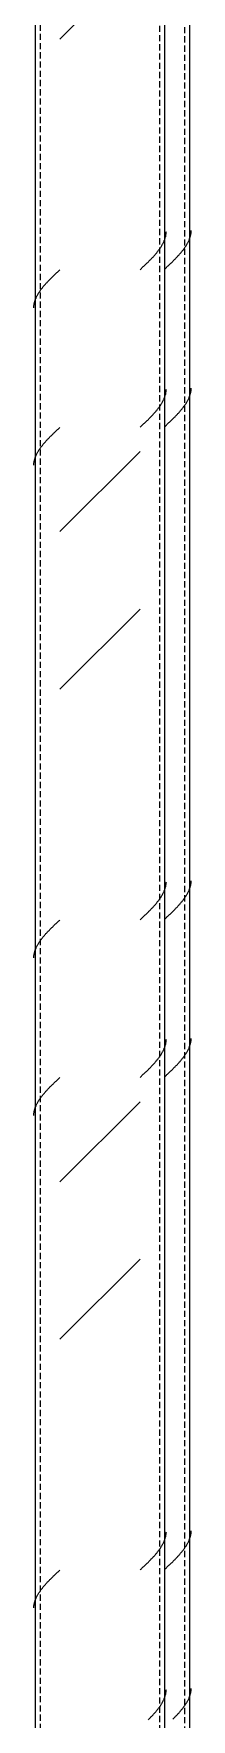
# Model space of a CAD drawing. Header units: centimetres. Extents: x -13467 to 3766, y -437 to 1921.
# Drawn here: x -13122.2 to -13110, y 94 to 224.4 of the extents above; entities that cross this region are included whole.
import ezdxf

# ---------------------------------------------------------------- set-up
doc = ezdxf.new("R2010")
doc.units = ezdxf.units.CM
doc.linetypes.add('Hidden', pattern=[0.714375, 0.47625, -0.238125])
doc.layers.add('S-COLS', color=7, linetype='Continuous', lineweight=9)

# ---------------------------------------------------------------- blocks, each defined once
blk = doc.blocks.new('FP_1-Sección 1-1')
at = {"layer": 'S-COLS'}
blk.add_line((-13112.09, 46.02), (-13112.09, 442.44), dxfattribs=at)
at = {"layer": 'S-COLS', "color": 9, "true_color": 0xc0c0c0}
for p, q in [((-13112.05, 208.61), (-13112.03, 208.66)), ((-13112.03, 208.66), (-13112.02, 208.7)), ((-13112.02, 208.7), (-13112.01, 208.75)), ((-13112.01, 208.75), (-13112, 208.8)), ((-13112, 208.84), (-13111.99, 208.89)), ((-13112, 208.8), (-13112, 208.84)), ((-13111.99, 208.89), (-13111.98, 208.94)), ((-13111.98, 209.03), (-13111.97, 209.08)), ((-13111.98, 208.98), (-13111.98, 209.03)), ((-13111.98, 208.94), (-13111.98, 208.98)), ((-13112.83, 207.3), (-13112.79, 207.35)), ((-13112.79, 207.35), (-13112.75, 207.39)), ((-13112.75, 207.39), (-13112.71, 207.44)), ((-13112.71, 207.44), (-13112.67, 207.49)), ((-13112.67, 207.49), (-13112.64, 207.54)), ((-13112.64, 207.54), (-13112.6, 207.58)), ((-13112.6, 207.58), (-13112.57, 207.63)), ((-13112.57, 207.63), (-13112.53, 207.68)), ((-13112.53, 207.68), (-13112.5, 207.72)), ((-13112.5, 207.72), (-13112.46, 207.77)), ((-13112.46, 207.77), (-13112.43, 207.82)), ((-13112.43, 207.82), (-13112.4, 207.86)), ((-13112.4, 207.86), (-13112.37, 207.91)), ((-13112.37, 207.91), (-13112.34, 207.96)), ((-13112.34, 207.96), (-13112.31, 208)), ((-13112.31, 208), (-13112.29, 208.05)), ((-13112.29, 208.05), (-13112.26, 208.1)), ((-13112.26, 208.1), (-13112.24, 208.14)), ((-13112.24, 208.14), (-13112.21, 208.19)), ((-13112.21, 208.19), (-13112.19, 208.24)), ((-13112.19, 208.24), (-13112.17, 208.28)), ((-13112.17, 208.28), (-13112.15, 208.33)), ((-13112.15, 208.33), (-13112.13, 208.38)), ((-13112.13, 208.38), (-13112.11, 208.42)), ((-13112.11, 208.42), (-13112.09, 208.47)), ((-13112.09, 208.47), (-13112.08, 208.52)), ((-13112.08, 208.52), (-13112.06, 208.56)), ((-13112.06, 208.56), (-13112.05, 208.61)), ((-13114, 206.13), (-13113.95, 206.18)), ((-13113.95, 206.18), (-13113.9, 206.23)), ((-13113.9, 206.23), (-13113.85, 206.27)), ((-13113.85, 206.27), (-13113.8, 206.32)), ((-13113.8, 206.32), (-13113.75, 206.37)), ((-13113.75, 206.37), (-13113.7, 206.41)), ((-13113.7, 206.41), (-13113.65, 206.46)), ((-13113.65, 206.46), (-13113.6, 206.51)), ((-13113.6, 206.51), (-13113.55, 206.55)), ((-13113.55, 206.55), (-13113.5, 206.6)), ((-13113.5, 206.6), (-13113.46, 206.65)), ((-13113.46, 206.65), (-13113.41, 206.69)), ((-13113.41, 206.69), (-13113.36, 206.74)), ((-13113.36, 206.74), (-13113.31, 206.79)), ((-13113.31, 206.79), (-13113.27, 206.83)), ((-13113.27, 206.83), (-13113.22, 206.88)), ((-13113.22, 206.88), (-13113.18, 206.93)), ((-13113.18, 206.93), (-13113.13, 206.97)), ((-13113.13, 206.97), (-13113.09, 207.02)), ((-13113.09, 207.02), (-13113.04, 207.07)), ((-13113.04, 207.07), (-13113, 207.11)), ((-13113, 207.11), (-13112.96, 207.16)), ((-13112.96, 207.16), (-13112.91, 207.21)), ((-13112.91, 207.21), (-13112.87, 207.25)), ((-13112.87, 207.25), (-13112.83, 207.3)), ((-13111.98, 196.84), (-13111.97, 196.89)), ((-13112.5, 195.53), (-13112.46, 195.58)), ((-13112.46, 195.58), (-13112.43, 195.63)), ((-13112.43, 195.63), (-13112.4, 195.67)), ((-13112.4, 195.67), (-13112.37, 195.72)), ((-13112.37, 195.72), (-13112.34, 195.77)), ((-13112.34, 195.77), (-13112.31, 195.81)), ((-13112.31, 195.81), (-13112.29, 195.86)), ((-13112.29, 195.86), (-13112.26, 195.91)), ((-13112.26, 195.91), (-13112.24, 195.95)), ((-13112.24, 195.95), (-13112.21, 196)), ((-13112.21, 196), (-13112.19, 196.05)), ((-13112.19, 196.05), (-13112.17, 196.09)), ((-13112.17, 196.09), (-13112.15, 196.14)), ((-13112.15, 196.14), (-13112.13, 196.19)), ((-13112.13, 196.19), (-13112.11, 196.23)), ((-13112.11, 196.23), (-13112.09, 196.28)), ((-13112.09, 196.28), (-13112.08, 196.33)), ((-13112.08, 196.33), (-13112.06, 196.37)), ((-13112.06, 196.37), (-13112.05, 196.42)), ((-13112.05, 196.42), (-13112.03, 196.47)), ((-13112.03, 196.47), (-13112.02, 196.51)), ((-13112.02, 196.51), (-13112.01, 196.56)), ((-13112.01, 196.56), (-13112, 196.61)), ((-13112, 196.65), (-13111.99, 196.7)), ((-13112, 196.61), (-13112, 196.65)), ((-13111.99, 196.7), (-13111.98, 196.75)), ((-13111.98, 196.8), (-13111.98, 196.84)), ((-13111.98, 196.75), (-13111.98, 196.8)), ((-13113.7, 194.22), (-13113.65, 194.27)), ((-13113.65, 194.27), (-13113.6, 194.32)), ((-13113.6, 194.32), (-13113.55, 194.36)), ((-13113.55, 194.36), (-13113.5, 194.41)), ((-13113.5, 194.41), (-13113.46, 194.46)), ((-13113.46, 194.46), (-13113.41, 194.5)), ((-13113.41, 194.5), (-13113.36, 194.55)), ((-13113.36, 194.55), (-13113.31, 194.6)), ((-13113.31, 194.6), (-13113.27, 194.64)), ((-13113.27, 194.64), (-13113.22, 194.69)), ((-13113.22, 194.69), (-13113.18, 194.74)), ((-13113.18, 194.74), (-13113.13, 194.78)), ((-13113.13, 194.78), (-13113.09, 194.83)), ((-13113.09, 194.83), (-13113.04, 194.88)), ((-13113.04, 194.88), (-13113, 194.92)), ((-13113, 194.92), (-13112.96, 194.97)), ((-13112.96, 194.97), (-13112.91, 195.02)), ((-13112.91, 195.02), (-13112.87, 195.07)), ((-13112.87, 195.07), (-13112.83, 195.11)), ((-13112.83, 195.11), (-13112.79, 195.16)), ((-13112.79, 195.16), (-13112.75, 195.21)), ((-13112.75, 195.21), (-13112.71, 195.25)), ((-13112.71, 195.25), (-13112.67, 195.3)), ((-13112.67, 195.3), (-13112.64, 195.35)), ((-13112.64, 195.35), (-13112.6, 195.39)), ((-13112.6, 195.39), (-13112.57, 195.44)), ((-13112.57, 195.44), (-13112.53, 195.49)), ((-13112.53, 195.49), (-13112.5, 195.53)), ((-13114, 193.94), (-13113.95, 193.99)), ((-13113.95, 193.99), (-13113.9, 194.04)), ((-13113.9, 194.04), (-13113.85, 194.08)), ((-13113.85, 194.08), (-13113.8, 194.13)), ((-13113.8, 194.13), (-13113.75, 194.18)), ((-13113.75, 194.18), (-13113.7, 194.22)), ((-13112.29, 157.76), (-13112.26, 157.81)), ((-13112.26, 157.81), (-13112.24, 157.85)), ((-13112.24, 157.85), (-13112.21, 157.9)), ((-13112.21, 157.9), (-13112.19, 157.95)), ((-13112.19, 157.95), (-13112.17, 157.99)), ((-13112.17, 157.99), (-13112.15, 158.04)), ((-13112.15, 158.04), (-13112.13, 158.09)), ((-13112.13, 158.09), (-13112.11, 158.13)), ((-13112.11, 158.13), (-13112.09, 158.18)), ((-13112.09, 158.18), (-13112.08, 158.23)), ((-13112.08, 158.23), (-13112.06, 158.27)), ((-13112.06, 158.27), (-13112.05, 158.32)), ((-13112.05, 158.32), (-13112.03, 158.37)), ((-13112.03, 158.37), (-13112.02, 158.41)), ((-13112.02, 158.41), (-13112.01, 158.46)), ((-13112.01, 158.46), (-13112, 158.51)), ((-13112, 158.55), (-13111.99, 158.6)), ((-13112, 158.51), (-13112, 158.55)), ((-13111.99, 158.6), (-13111.98, 158.65)), ((-13111.98, 158.74), (-13111.97, 158.79)), ((-13111.98, 158.7), (-13111.98, 158.74)), ((-13111.98, 158.65), (-13111.98, 158.7)), ((-13113.36, 156.45), (-13113.31, 156.5)), ((-13113.31, 156.5), (-13113.27, 156.54)), ((-13113.27, 156.54), (-13113.22, 156.59)), ((-13113.22, 156.59), (-13113.18, 156.64)), ((-13113.18, 156.64), (-13113.13, 156.68)), ((-13113.13, 156.68), (-13113.09, 156.73)), ((-13113.09, 156.73), (-13113.04, 156.78)), ((-13113.04, 156.78), (-13113, 156.82)), ((-13113, 156.82), (-13112.96, 156.87)), ((-13112.96, 156.87), (-13112.91, 156.92)), ((-13112.91, 156.92), (-13112.87, 156.97)), ((-13112.87, 156.97), (-13112.83, 157.01)), ((-13112.83, 157.01), (-13112.79, 157.06)), ((-13112.79, 157.06), (-13112.75, 157.11)), ((-13112.75, 157.11), (-13112.71, 157.15)), ((-13112.71, 157.15), (-13112.67, 157.2)), ((-13112.67, 157.2), (-13112.64, 157.25)), ((-13112.64, 157.25), (-13112.6, 157.29)), ((-13112.6, 157.29), (-13112.57, 157.34)), ((-13112.57, 157.34), (-13112.53, 157.39)), ((-13112.53, 157.39), (-13112.5, 157.43)), ((-13112.5, 157.43), (-13112.46, 157.48)), ((-13112.46, 157.48), (-13112.43, 157.53)), ((-13112.43, 157.53), (-13112.4, 157.57)), ((-13112.4, 157.57), (-13112.37, 157.62)), ((-13112.37, 157.62), (-13112.34, 157.67)), ((-13112.34, 157.67), (-13112.31, 157.71)), ((-13112.31, 157.71), (-13112.29, 157.76)), ((-13114, 155.84), (-13113.95, 155.89)), ((-13113.95, 155.89), (-13113.9, 155.94)), ((-13113.9, 155.94), (-13113.85, 155.98)), ((-13113.85, 155.98), (-13113.8, 156.03)), ((-13113.8, 156.03), (-13113.75, 156.08)), ((-13113.75, 156.08), (-13113.7, 156.12)), ((-13113.7, 156.12), (-13113.65, 156.17)), ((-13113.65, 156.17), (-13113.6, 156.22)), ((-13113.6, 156.22), (-13113.55, 156.26)), ((-13113.55, 156.26), (-13113.5, 156.31)), ((-13113.5, 156.31), (-13113.46, 156.36)), ((-13113.46, 156.36), (-13113.41, 156.4)), ((-13113.41, 156.4), (-13113.36, 156.45)), ((-13112.09, 145.99), (-13112.08, 146.04)), ((-13112.08, 146.04), (-13112.06, 146.08)), ((-13112.06, 146.08), (-13112.05, 146.13)), ((-13112.05, 146.13), (-13112.03, 146.18)), ((-13112.03, 146.18), (-13112.02, 146.23)), ((-13112.02, 146.23), (-13112.01, 146.27)), ((-13112.01, 146.27), (-13112, 146.32)), ((-13112, 146.37), (-13111.99, 146.41)), ((-13112, 146.32), (-13112, 146.37)), ((-13111.99, 146.41), (-13111.98, 146.46)), ((-13111.98, 146.55), (-13111.97, 146.6)), ((-13111.98, 146.51), (-13111.98, 146.55)), ((-13111.98, 146.46), (-13111.98, 146.51)), ((-13112.96, 144.68), (-13112.91, 144.73)), ((-13112.91, 144.73), (-13112.87, 144.78)), ((-13112.87, 144.78), (-13112.83, 144.82)), ((-13112.83, 144.82), (-13112.79, 144.87)), ((-13112.79, 144.87), (-13112.75, 144.92)), ((-13112.75, 144.92), (-13112.71, 144.96)), ((-13112.71, 144.96), (-13112.67, 145.01)), ((-13112.67, 145.01), (-13112.64, 145.06)), ((-13112.64, 145.06), (-13112.6, 145.1)), ((-13112.6, 145.1), (-13112.57, 145.15)), ((-13112.57, 145.15), (-13112.53, 145.2)), ((-13112.53, 145.2), (-13112.5, 145.24)), ((-13112.5, 145.24), (-13112.46, 145.29)), ((-13112.46, 145.29), (-13112.43, 145.34)), ((-13112.43, 145.34), (-13112.4, 145.38)), ((-13112.4, 145.38), (-13112.37, 145.43)), ((-13112.37, 145.43), (-13112.34, 145.48)), ((-13112.34, 145.48), (-13112.31, 145.52)), ((-13112.31, 145.52), (-13112.29, 145.57)), ((-13112.29, 145.57), (-13112.26, 145.62)), ((-13112.26, 145.62), (-13112.24, 145.66)), ((-13112.24, 145.66), (-13112.21, 145.71)), ((-13112.21, 145.71), (-13112.19, 145.76)), ((-13112.19, 145.76), (-13112.17, 145.8)), ((-13112.17, 145.8), (-13112.15, 145.85)), ((-13112.15, 145.85), (-13112.13, 145.9)), ((-13112.13, 145.9), (-13112.11, 145.94)), ((-13112.11, 145.94), (-13112.09, 145.99)), ((-13114, 143.65), (-13113.95, 143.7)), ((-13113.95, 143.7), (-13113.9, 143.75)), ((-13113.9, 143.75), (-13113.85, 143.79)), ((-13113.85, 143.79), (-13113.8, 143.84)), ((-13113.8, 143.84), (-13113.75, 143.89)), ((-13113.75, 143.89), (-13113.7, 143.93)), ((-13113.7, 143.93), (-13113.65, 143.98)), ((-13113.65, 143.98), (-13113.6, 144.03)), ((-13113.6, 144.03), (-13113.55, 144.07)), ((-13113.55, 144.07), (-13113.5, 144.12)), ((-13113.5, 144.12), (-13113.46, 144.17)), ((-13113.46, 144.17), (-13113.41, 144.21)), ((-13113.41, 144.21), (-13113.36, 144.26)), ((-13113.36, 144.26), (-13113.31, 144.31)), ((-13113.31, 144.31), (-13113.27, 144.35)), ((-13113.27, 144.35), (-13113.22, 144.4)), ((-13113.22, 144.4), (-13113.18, 144.45)), ((-13113.18, 144.45), (-13113.13, 144.5)), ((-13113.13, 144.5), (-13113.09, 144.54)), ((-13113.09, 144.54), (-13113.04, 144.59)), ((-13113.04, 144.59), (-13113, 144.64)), ((-13113, 144.64), (-13112.96, 144.68)), ((-13112.01, 108.17), (-13112, 108.22)), ((-13112, 108.27), (-13111.99, 108.31)), ((-13112, 108.22), (-13112, 108.27)), ((-13111.99, 108.31), (-13111.98, 108.36)), ((-13111.98, 108.45), (-13111.97, 108.5)), ((-13111.98, 108.41), (-13111.98, 108.45)), ((-13111.98, 108.36), (-13111.98, 108.41)), ((-13112.67, 106.91), (-13112.64, 106.96)), ((-13112.64, 106.96), (-13112.6, 107)), ((-13112.6, 107), (-13112.57, 107.05)), ((-13112.57, 107.05), (-13112.53, 107.1)), ((-13112.53, 107.1), (-13112.5, 107.14)), ((-13112.5, 107.14), (-13112.46, 107.19)), ((-13112.46, 107.19), (-13112.43, 107.24)), ((-13112.43, 107.24), (-13112.4, 107.28)), ((-13112.4, 107.28), (-13112.37, 107.33)), ((-13112.37, 107.33), (-13112.34, 107.38)), ((-13112.34, 107.38), (-13112.31, 107.42)), ((-13112.31, 107.42), (-13112.29, 107.47)), ((-13112.29, 107.47), (-13112.26, 107.52)), ((-13112.26, 107.52), (-13112.24, 107.56)), ((-13112.24, 107.56), (-13112.21, 107.61)), ((-13112.21, 107.61), (-13112.19, 107.66)), ((-13112.19, 107.66), (-13112.17, 107.7)), ((-13112.17, 107.7), (-13112.15, 107.75)), ((-13112.15, 107.75), (-13112.13, 107.8)), ((-13112.13, 107.8), (-13112.11, 107.84)), ((-13112.11, 107.84), (-13112.09, 107.89)), ((-13112.09, 107.89), (-13112.08, 107.94)), ((-13112.08, 107.94), (-13112.06, 107.98)), ((-13112.06, 107.98), (-13112.05, 108.03)), ((-13112.05, 108.03), (-13112.03, 108.08)), ((-13112.03, 108.08), (-13112.02, 108.13)), ((-13112.02, 108.13), (-13112.01, 108.17)), ((-13113.95, 105.6), (-13113.9, 105.65)), ((-13113.9, 105.65), (-13113.85, 105.69)), ((-13113.85, 105.69), (-13113.8, 105.74)), ((-13113.8, 105.74), (-13113.75, 105.79)), ((-13113.75, 105.79), (-13113.7, 105.83)), ((-13113.7, 105.83), (-13113.65, 105.88)), ((-13113.65, 105.88), (-13113.6, 105.93)), ((-13113.6, 105.93), (-13113.55, 105.97)), ((-13113.55, 105.97), (-13113.5, 106.02)), ((-13113.5, 106.02), (-13113.46, 106.07)), ((-13113.46, 106.07), (-13113.41, 106.11)), ((-13113.41, 106.11), (-13113.36, 106.16)), ((-13113.36, 106.16), (-13113.31, 106.21)), ((-13113.31, 106.21), (-13113.27, 106.25)), ((-13113.27, 106.25), (-13113.22, 106.3)), ((-13113.22, 106.3), (-13113.18, 106.35)), ((-13113.18, 106.35), (-13113.13, 106.4)), ((-13113.13, 106.4), (-13113.09, 106.44)), ((-13113.09, 106.44), (-13113.04, 106.49)), ((-13113.04, 106.49), (-13113, 106.54)), ((-13113, 106.54), (-13112.96, 106.58)), ((-13112.96, 106.58), (-13112.91, 106.63)), ((-13112.91, 106.63), (-13112.87, 106.68)), ((-13112.87, 106.68), (-13112.83, 106.72)), ((-13112.83, 106.72), (-13112.79, 106.77)), ((-13112.79, 106.77), (-13112.75, 106.82)), ((-13112.75, 106.82), (-13112.71, 106.86)), ((-13112.71, 106.86), (-13112.67, 106.91)), ((-13114, 105.55), (-13113.95, 105.6)), ((-13112.37, 95.14), (-13112.34, 95.19)), ((-13112.34, 95.19), (-13112.31, 95.23)), ((-13112.31, 95.23), (-13112.29, 95.28)), ((-13112.29, 95.28), (-13112.26, 95.33)), ((-13112.26, 95.33), (-13112.24, 95.37)), ((-13112.24, 95.37), (-13112.21, 95.42)), ((-13112.21, 95.42), (-13112.19, 95.47)), ((-13112.19, 95.47), (-13112.17, 95.51)), ((-13112.17, 95.51), (-13112.15, 95.56)), ((-13112.15, 95.56), (-13112.13, 95.61)), ((-13112.13, 95.61), (-13112.11, 95.66)), ((-13112.11, 95.66), (-13112.09, 95.7)), ((-13112.09, 95.7), (-13112.08, 95.75)), ((-13112.08, 95.75), (-13112.06, 95.8)), ((-13112.06, 95.8), (-13112.05, 95.84)), ((-13112.05, 95.84), (-13112.03, 95.89)), ((-13112.03, 95.89), (-13112.02, 95.94)), ((-13112.02, 95.94), (-13112.01, 95.98)), ((-13112.01, 95.98), (-13112, 96.03)), ((-13112, 96.08), (-13111.99, 96.12)), ((-13112, 96.03), (-13112, 96.08)), ((-13111.99, 96.12), (-13111.98, 96.17)), ((-13111.98, 96.26), (-13111.97, 96.31)), ((-13111.98, 96.22), (-13111.98, 96.26)), ((-13111.98, 96.17), (-13111.98, 96.22)), ((-13113.36, 93.97), (-13113.31, 94.02)), ((-13113.31, 94.02), (-13113.27, 94.07)), ((-13113.27, 94.07), (-13113.22, 94.11)), ((-13113.22, 94.11), (-13113.18, 94.16)), ((-13113.18, 94.16), (-13113.13, 94.21)), ((-13113.13, 94.21), (-13113.09, 94.25)), ((-13113.09, 94.25), (-13113.04, 94.3)), ((-13113.04, 94.3), (-13113, 94.35)), ((-13113, 94.35), (-13112.96, 94.39)), ((-13112.96, 94.39), (-13112.91, 94.44)), ((-13112.91, 94.44), (-13112.87, 94.49)), ((-13112.87, 94.49), (-13112.83, 94.53)), ((-13112.83, 94.53), (-13112.79, 94.58)), ((-13112.79, 94.58), (-13112.75, 94.63)), ((-13112.75, 94.63), (-13112.71, 94.67)), ((-13112.71, 94.67), (-13112.67, 94.72)), ((-13112.67, 94.72), (-13112.64, 94.77)), ((-13112.64, 94.77), (-13112.6, 94.81)), ((-13112.6, 94.81), (-13112.57, 94.86)), ((-13112.57, 94.86), (-13112.53, 94.91)), ((-13112.53, 94.91), (-13112.5, 94.95)), ((-13112.5, 94.95), (-13112.46, 95)), ((-13112.46, 95), (-13112.43, 95.05)), ((-13112.43, 95.05), (-13112.4, 95.09)), ((-13112.4, 95.09), (-13112.37, 95.14))]:
    blk.add_line(p, q, dxfattribs=at)
blk = doc.blocks.new('FP_2-Sección 1-1')
at = {"layer": 'S-COLS'}
blk.add_line((-13122.09, 442.44), (-13122.09, 46.02), dxfattribs=at)
at = {"layer": 'S-COLS', "color": 9, "true_color": 0xc0c0c0}
for p, q in [((-13120.33, 205.99), (-13120.28, 206.04)), ((-13120.28, 206.04), (-13120.23, 206.09)), ((-13120.23, 206.09), (-13120.19, 206.13)), ((-13121.58, 204.68), (-13121.54, 204.73)), ((-13121.54, 204.73), (-13121.51, 204.78)), ((-13121.51, 204.78), (-13121.47, 204.82)), ((-13121.47, 204.82), (-13121.43, 204.87)), ((-13121.43, 204.87), (-13121.39, 204.92)), ((-13121.39, 204.92), (-13121.35, 204.96)), ((-13121.35, 204.96), (-13121.31, 205.01)), ((-13121.31, 205.01), (-13121.27, 205.06)), ((-13121.27, 205.06), (-13121.22, 205.1)), ((-13121.22, 205.1), (-13121.18, 205.15)), ((-13121.18, 205.15), (-13121.14, 205.2)), ((-13121.14, 205.2), (-13121.09, 205.24)), ((-13121.09, 205.24), (-13121.05, 205.29)), ((-13121.05, 205.29), (-13121, 205.34)), ((-13121, 205.34), (-13120.96, 205.38)), ((-13120.96, 205.38), (-13120.91, 205.43)), ((-13120.91, 205.43), (-13120.87, 205.48)), ((-13120.87, 205.48), (-13120.82, 205.52)), ((-13120.82, 205.52), (-13120.77, 205.57)), ((-13120.77, 205.57), (-13120.72, 205.62)), ((-13120.72, 205.62), (-13120.68, 205.66)), ((-13120.68, 205.66), (-13120.63, 205.71)), ((-13120.63, 205.71), (-13120.58, 205.76)), ((-13120.58, 205.76), (-13120.53, 205.81)), ((-13120.53, 205.81), (-13120.48, 205.85)), ((-13120.48, 205.85), (-13120.43, 205.9)), ((-13120.43, 205.9), (-13120.38, 205.95)), ((-13120.38, 205.95), (-13120.33, 205.99)), ((-13122.19, 203.37), (-13122.18, 203.42)), ((-13122.18, 203.47), (-13122.17, 203.51)), ((-13122.18, 203.42), (-13122.18, 203.47)), ((-13122.17, 203.51), (-13122.16, 203.56)), ((-13122.16, 203.56), (-13122.15, 203.61)), ((-13122.15, 203.61), (-13122.13, 203.65)), ((-13122.13, 203.65), (-13122.12, 203.7)), ((-13122.12, 203.7), (-13122.1, 203.75)), ((-13122.1, 203.75), (-13122.09, 203.79)), ((-13122.09, 203.79), (-13122.07, 203.84)), ((-13122.07, 203.84), (-13122.05, 203.89)), ((-13122.05, 203.89), (-13122.03, 203.93)), ((-13122.03, 203.93), (-13122.01, 203.98)), ((-13122.01, 203.98), (-13121.99, 204.03)), ((-13121.99, 204.03), (-13121.97, 204.08)), ((-13121.97, 204.08), (-13121.94, 204.12)), ((-13121.94, 204.12), (-13121.92, 204.17)), ((-13121.92, 204.17), (-13121.89, 204.22)), ((-13121.89, 204.22), (-13121.87, 204.26)), ((-13121.87, 204.26), (-13121.84, 204.31)), ((-13121.84, 204.31), (-13121.81, 204.36)), ((-13121.81, 204.36), (-13121.78, 204.4)), ((-13121.78, 204.4), (-13121.75, 204.45)), ((-13121.75, 204.45), (-13121.72, 204.5)), ((-13121.72, 204.5), (-13121.68, 204.54)), ((-13121.68, 204.54), (-13121.65, 204.59)), ((-13121.65, 204.59), (-13121.61, 204.64)), ((-13121.61, 204.64), (-13121.58, 204.68)), ((-13122.21, 203.19), (-13122.2, 203.23)), ((-13122.2, 203.33), (-13122.19, 203.37)), ((-13122.2, 203.28), (-13122.2, 203.33)), ((-13122.2, 203.23), (-13122.2, 203.28)), ((-13121.18, 192.96), (-13121.14, 193.01)), ((-13121.14, 193.01), (-13121.09, 193.05)), ((-13121.09, 193.05), (-13121.05, 193.1)), ((-13121.05, 193.1), (-13121, 193.15)), ((-13121, 193.15), (-13120.96, 193.19)), ((-13120.96, 193.19), (-13120.91, 193.24)), ((-13120.91, 193.24), (-13120.87, 193.29)), ((-13120.87, 193.29), (-13120.82, 193.34)), ((-13120.82, 193.34), (-13120.77, 193.38)), ((-13120.77, 193.38), (-13120.72, 193.43)), ((-13120.72, 193.43), (-13120.68, 193.48)), ((-13120.68, 193.48), (-13120.63, 193.52)), ((-13120.63, 193.52), (-13120.58, 193.57)), ((-13120.58, 193.57), (-13120.53, 193.62)), ((-13120.53, 193.62), (-13120.48, 193.66)), ((-13120.48, 193.66), (-13120.43, 193.71)), ((-13120.43, 193.71), (-13120.38, 193.76)), ((-13120.38, 193.76), (-13120.33, 193.8)), ((-13120.33, 193.8), (-13120.28, 193.85)), ((-13120.28, 193.85), (-13120.23, 193.9)), ((-13120.23, 193.9), (-13120.19, 193.94)), ((-13122.07, 191.65), (-13122.05, 191.7)), ((-13122.05, 191.7), (-13122.03, 191.75)), ((-13122.03, 191.75), (-13122.01, 191.79)), ((-13122.01, 191.79), (-13121.99, 191.84)), ((-13121.99, 191.84), (-13121.97, 191.89)), ((-13121.97, 191.89), (-13121.94, 191.93)), ((-13121.94, 191.93), (-13121.92, 191.98)), ((-13121.92, 191.98), (-13121.89, 192.03)), ((-13121.89, 192.03), (-13121.87, 192.07)), ((-13121.87, 192.07), (-13121.84, 192.12)), ((-13121.84, 192.12), (-13121.81, 192.17)), ((-13121.81, 192.17), (-13121.78, 192.21)), ((-13121.78, 192.21), (-13121.75, 192.26)), ((-13121.75, 192.26), (-13121.72, 192.31)), ((-13121.72, 192.31), (-13121.68, 192.35)), ((-13121.68, 192.35), (-13121.65, 192.4)), ((-13121.65, 192.4), (-13121.61, 192.45)), ((-13121.61, 192.45), (-13121.58, 192.49)), ((-13121.58, 192.49), (-13121.54, 192.54)), ((-13121.54, 192.54), (-13121.51, 192.59)), ((-13121.51, 192.59), (-13121.47, 192.63)), ((-13121.47, 192.63), (-13121.43, 192.68)), ((-13121.43, 192.68), (-13121.39, 192.73)), ((-13121.39, 192.73), (-13121.35, 192.77)), ((-13121.35, 192.77), (-13121.31, 192.82)), ((-13121.31, 192.82), (-13121.27, 192.87)), ((-13121.27, 192.87), (-13121.22, 192.91)), ((-13121.22, 192.91), (-13121.18, 192.96)), ((-13122.21, 191), (-13122.2, 191.04)), ((-13122.2, 191.14), (-13122.19, 191.18)), ((-13122.2, 191.09), (-13122.2, 191.14)), ((-13122.2, 191.04), (-13122.2, 191.09)), ((-13122.19, 191.18), (-13122.18, 191.23)), ((-13122.18, 191.28), (-13122.17, 191.32)), ((-13122.18, 191.23), (-13122.18, 191.28)), ((-13122.17, 191.32), (-13122.16, 191.37)), ((-13122.16, 191.37), (-13122.15, 191.42)), ((-13122.15, 191.42), (-13122.13, 191.46)), ((-13122.13, 191.46), (-13122.12, 191.51)), ((-13122.12, 191.51), (-13122.1, 191.56)), ((-13122.1, 191.56), (-13122.09, 191.61)), ((-13122.09, 191.61), (-13122.07, 191.65)), ((-13120.91, 155.14), (-13120.87, 155.19)), ((-13120.87, 155.19), (-13120.82, 155.24)), ((-13120.82, 155.24), (-13120.77, 155.28)), ((-13120.77, 155.28), (-13120.72, 155.33)), ((-13120.72, 155.33), (-13120.68, 155.38)), ((-13120.68, 155.38), (-13120.63, 155.42)), ((-13120.63, 155.42), (-13120.58, 155.47)), ((-13120.58, 155.47), (-13120.53, 155.52)), ((-13120.53, 155.52), (-13120.48, 155.56)), ((-13120.48, 155.56), (-13120.43, 155.61)), ((-13120.43, 155.61), (-13120.38, 155.66)), ((-13120.38, 155.66), (-13120.33, 155.7)), ((-13120.33, 155.7), (-13120.28, 155.75)), ((-13120.28, 155.75), (-13120.23, 155.8)), ((-13120.23, 155.8), (-13120.19, 155.84)), ((-13121.94, 153.83), (-13121.92, 153.88)), ((-13121.92, 153.88), (-13121.89, 153.93)), ((-13121.89, 153.93), (-13121.87, 153.97)), ((-13121.87, 153.97), (-13121.84, 154.02)), ((-13121.84, 154.02), (-13121.81, 154.07)), ((-13121.81, 154.07), (-13121.78, 154.11)), ((-13121.78, 154.11), (-13121.75, 154.16)), ((-13121.75, 154.16), (-13121.72, 154.21)), ((-13121.72, 154.21), (-13121.68, 154.25)), ((-13121.68, 154.25), (-13121.65, 154.3)), ((-13121.65, 154.3), (-13121.61, 154.35)), ((-13121.61, 154.35), (-13121.58, 154.39)), ((-13121.58, 154.39), (-13121.54, 154.44)), ((-13121.54, 154.44), (-13121.51, 154.49)), ((-13121.51, 154.49), (-13121.47, 154.53)), ((-13121.47, 154.53), (-13121.43, 154.58)), ((-13121.43, 154.58), (-13121.39, 154.63)), ((-13121.39, 154.63), (-13121.35, 154.67)), ((-13121.35, 154.67), (-13121.31, 154.72)), ((-13121.31, 154.72), (-13121.27, 154.77)), ((-13121.27, 154.77), (-13121.22, 154.81)), ((-13121.22, 154.81), (-13121.18, 154.86)), ((-13121.18, 154.86), (-13121.14, 154.91)), ((-13121.14, 154.91), (-13121.09, 154.95)), ((-13121.09, 154.95), (-13121.05, 155)), ((-13121.05, 155), (-13121, 155.05)), ((-13121, 155.05), (-13120.96, 155.09)), ((-13120.96, 155.09), (-13120.91, 155.14)), ((-13122.21, 152.9), (-13122.2, 152.94)), ((-13122.2, 153.04), (-13122.19, 153.08)), ((-13122.2, 152.99), (-13122.2, 153.04)), ((-13122.2, 152.94), (-13122.2, 152.99)), ((-13122.19, 153.08), (-13122.18, 153.13)), ((-13122.18, 153.18), (-13122.17, 153.22)), ((-13122.18, 153.13), (-13122.18, 153.18)), ((-13122.17, 153.22), (-13122.16, 153.27)), ((-13122.16, 153.27), (-13122.15, 153.32)), ((-13122.15, 153.32), (-13122.13, 153.36)), ((-13122.13, 153.36), (-13122.12, 153.41)), ((-13122.12, 153.41), (-13122.1, 153.46)), ((-13122.1, 153.46), (-13122.09, 153.51)), ((-13122.09, 153.51), (-13122.07, 153.55)), ((-13122.07, 153.55), (-13122.05, 153.6)), ((-13122.05, 153.6), (-13122.03, 153.65)), ((-13122.03, 153.65), (-13122.01, 153.69)), ((-13122.01, 153.69), (-13121.99, 153.74)), ((-13121.99, 153.74), (-13121.97, 153.79)), ((-13121.97, 153.79), (-13121.94, 153.83)), ((-13120.43, 143.42), (-13120.38, 143.47)), ((-13120.38, 143.47), (-13120.33, 143.51)), ((-13120.33, 143.51), (-13120.28, 143.56)), ((-13120.28, 143.56), (-13120.23, 143.61)), ((-13120.23, 143.61), (-13120.19, 143.65)), ((-13121.65, 142.11), (-13121.61, 142.16)), ((-13121.61, 142.16), (-13121.58, 142.2)), ((-13121.58, 142.2), (-13121.54, 142.25)), ((-13121.54, 142.25), (-13121.51, 142.3)), ((-13121.51, 142.3), (-13121.47, 142.34)), ((-13121.47, 142.34), (-13121.43, 142.39)), ((-13121.43, 142.39), (-13121.39, 142.44)), ((-13121.39, 142.44), (-13121.35, 142.48)), ((-13121.35, 142.48), (-13121.31, 142.53)), ((-13121.31, 142.53), (-13121.27, 142.58)), ((-13121.27, 142.58), (-13121.22, 142.62)), ((-13121.22, 142.62), (-13121.18, 142.67)), ((-13121.18, 142.67), (-13121.14, 142.72)), ((-13121.14, 142.72), (-13121.09, 142.77)), ((-13121.09, 142.77), (-13121.05, 142.81)), ((-13121.05, 142.81), (-13121, 142.86)), ((-13121, 142.86), (-13120.96, 142.91)), ((-13120.96, 142.91), (-13120.91, 142.95)), ((-13120.91, 142.95), (-13120.87, 143)), ((-13120.87, 143), (-13120.82, 143.05)), ((-13120.82, 143.05), (-13120.77, 143.09)), ((-13120.77, 143.09), (-13120.72, 143.14)), ((-13120.72, 143.14), (-13120.68, 143.19)), ((-13120.68, 143.19), (-13120.63, 143.23)), ((-13120.63, 143.23), (-13120.58, 143.28)), ((-13120.58, 143.28), (-13120.53, 143.33)), ((-13120.53, 143.33), (-13120.48, 143.37)), ((-13120.48, 143.37), (-13120.43, 143.42)), ((-13122.2, 140.85), (-13122.19, 140.89)), ((-13122.2, 140.8), (-13122.2, 140.85)), ((-13122.19, 140.89), (-13122.18, 140.94)), ((-13122.18, 140.99), (-13122.17, 141.04)), ((-13122.18, 140.94), (-13122.18, 140.99)), ((-13122.17, 141.04), (-13122.16, 141.08)), ((-13122.16, 141.08), (-13122.15, 141.13)), ((-13122.15, 141.13), (-13122.13, 141.18)), ((-13122.13, 141.18), (-13122.12, 141.22)), ((-13122.12, 141.22), (-13122.1, 141.27)), ((-13122.1, 141.27), (-13122.09, 141.32)), ((-13122.09, 141.32), (-13122.07, 141.36)), ((-13122.07, 141.36), (-13122.05, 141.41)), ((-13122.05, 141.41), (-13122.03, 141.46)), ((-13122.03, 141.46), (-13122.01, 141.5)), ((-13122.01, 141.5), (-13121.99, 141.55)), ((-13121.99, 141.55), (-13121.97, 141.6)), ((-13121.97, 141.6), (-13121.94, 141.64)), ((-13121.94, 141.64), (-13121.92, 141.69)), ((-13121.92, 141.69), (-13121.89, 141.74)), ((-13121.89, 141.74), (-13121.87, 141.78)), ((-13121.87, 141.78), (-13121.84, 141.83)), ((-13121.84, 141.83), (-13121.81, 141.88)), ((-13121.81, 141.88), (-13121.78, 141.92)), ((-13121.78, 141.92), (-13121.75, 141.97)), ((-13121.75, 141.97), (-13121.72, 142.02)), ((-13121.72, 142.02), (-13121.68, 142.06)), ((-13121.68, 142.06), (-13121.65, 142.11)), ((-13122.21, 140.71), (-13122.2, 140.75)), ((-13122.2, 140.75), (-13122.2, 140.8)), ((-13121.43, 104.29), (-13121.39, 104.34)), ((-13121.39, 104.34), (-13121.35, 104.38)), ((-13121.35, 104.38), (-13121.31, 104.43)), ((-13121.31, 104.43), (-13121.27, 104.48)), ((-13121.27, 104.48), (-13121.22, 104.52)), ((-13121.22, 104.52), (-13121.18, 104.57)), ((-13121.18, 104.57), (-13121.14, 104.62)), ((-13121.14, 104.62), (-13121.09, 104.67)), ((-13121.09, 104.67), (-13121.05, 104.71)), ((-13121.05, 104.71), (-13121, 104.76)), ((-13121, 104.76), (-13120.96, 104.81)), ((-13120.96, 104.81), (-13120.91, 104.85)), ((-13120.91, 104.85), (-13120.87, 104.9)), ((-13120.87, 104.9), (-13120.82, 104.95)), ((-13120.82, 104.95), (-13120.77, 104.99)), ((-13120.77, 104.99), (-13120.72, 105.04)), ((-13120.72, 105.04), (-13120.68, 105.09)), ((-13120.68, 105.09), (-13120.63, 105.13)), ((-13120.63, 105.13), (-13120.58, 105.18)), ((-13120.58, 105.18), (-13120.53, 105.23)), ((-13120.53, 105.23), (-13120.48, 105.27)), ((-13120.48, 105.27), (-13120.43, 105.32)), ((-13120.43, 105.32), (-13120.38, 105.37)), ((-13120.38, 105.37), (-13120.33, 105.41)), ((-13120.33, 105.41), (-13120.28, 105.46)), ((-13120.28, 105.46), (-13120.23, 105.51)), ((-13120.23, 105.51), (-13120.19, 105.55)), ((-13122.16, 102.98), (-13122.15, 103.03)), ((-13122.15, 103.03), (-13122.13, 103.08)), ((-13122.13, 103.08), (-13122.12, 103.12)), ((-13122.12, 103.12), (-13122.1, 103.17)), ((-13122.1, 103.17), (-13122.09, 103.22)), ((-13122.09, 103.22), (-13122.07, 103.26)), ((-13122.07, 103.26), (-13122.05, 103.31)), ((-13122.05, 103.31), (-13122.03, 103.36)), ((-13122.03, 103.36), (-13122.01, 103.4)), ((-13122.01, 103.4), (-13121.99, 103.45)), ((-13121.99, 103.45), (-13121.97, 103.5)), ((-13121.97, 103.5), (-13121.94, 103.54)), ((-13121.94, 103.54), (-13121.92, 103.59)), ((-13121.92, 103.59), (-13121.89, 103.64)), ((-13121.89, 103.64), (-13121.87, 103.68)), ((-13121.87, 103.68), (-13121.84, 103.73)), ((-13121.84, 103.73), (-13121.81, 103.78)), ((-13121.81, 103.78), (-13121.78, 103.82)), ((-13121.78, 103.82), (-13121.75, 103.87)), ((-13121.75, 103.87), (-13121.72, 103.92)), ((-13121.72, 103.92), (-13121.68, 103.96)), ((-13121.68, 103.96), (-13121.65, 104.01)), ((-13121.65, 104.01), (-13121.61, 104.06)), ((-13121.61, 104.06), (-13121.58, 104.1)), ((-13121.58, 104.1), (-13121.54, 104.15)), ((-13121.54, 104.15), (-13121.51, 104.2)), ((-13121.51, 104.2), (-13121.47, 104.24)), ((-13121.47, 104.24), (-13121.43, 104.29)), ((-13122.21, 102.61), (-13122.2, 102.65)), ((-13122.2, 102.75), (-13122.19, 102.79)), ((-13122.2, 102.7), (-13122.2, 102.75)), ((-13122.2, 102.65), (-13122.2, 102.7)), ((-13122.19, 102.79), (-13122.18, 102.84)), ((-13122.18, 102.89), (-13122.17, 102.94)), ((-13122.18, 102.84), (-13122.18, 102.89)), ((-13122.17, 102.94), (-13122.16, 102.98))]:
    blk.add_line(p, q, dxfattribs=at)
blk = doc.blocks.new('HSS Rectangular-Column - 100 x 100 mm-1472442-Sección 1-1')
at = {"layer": 'S-COLS', "true_color": 0xc0c0c0}
h = blk.add_hatch(dxfattribs=at)
h.set_pattern_fill('FP_6', color=9, style=0, pattern_type=2)
h.set_pattern_definition([(45, (-5050.647, 712), (-25.14472, 25.14472), []), (45, (-5050.647, 750.1), (-25.14472, 25.14472), [])])
h.paths.add_polyline_path([(-13114.91, 46.02), (-13114, 46.02), (-13114, 440.53), (-13120.19, 440.53), (-13120.11, 436.82), (-13118.72, 436.82), (-13118.56, 436.5), (-13120.19, 436.5), (-13120.11, 241.82), (-13118.72, 241.82), (-13118.56, 241.5), (-13120.19, 241.5), (-13120.19, 46.02)])
h.paths.add_polyline_path([(-13114, 441.48), (-13114, 449.58), (-13120.19, 449.57), (-13120.18, 441.48), (-13114.91, 441.48)])
h.paths.add_polyline_path([(-13120.19, 450.53), (-13120.18, 450.53), (-13114, 450.53), (-13114, 507.27), (-13118.8, 507.27), (-13118.8, 515.53), (-13120.19, 515.53), (-13120.19, 450.53)])
h.paths.add_polyline_path([(-13114, 508.18), (-13114, 515.53), (-13117.5, 515.53), (-13117.5, 509.84), (-13117.2, 509.02), (-13116.43, 508.59), (-13114.91, 508.33)])
at = {"layer": 'S-COLS', "linetype": 'Hidden'}
for p, q in [((-13121.69, 46.02), (-13121.69, 441.49)), ((-13112.49, 441.45), (-13112.49, 46.02))]:
    blk.add_line(p, q, dxfattribs=at)
at = {"layer": 'S-COLS'}
for name in ['FP_2-Sección 1-1', 'FP_1-Sección 1-1']:
    blk.add_blockref(name, (0, 0), dxfattribs=at)
blk = doc.blocks.new('FP_4-Sección 1-1')
at = {"layer": 'S-COLS'}
blk.add_line((-13110.16, 46.02), (-13110.16, 470.01), dxfattribs=at)
at = {"layer": 'S-COLS', "color": 9, "true_color": 0xc0c0c0}
for p, q in [((-13110.15, 208.59), (-13110.13, 208.64)), ((-13110.13, 208.64), (-13110.12, 208.68)), ((-13110.12, 208.68), (-13110.11, 208.73)), ((-13110.11, 208.73), (-13110.1, 208.78)), ((-13110.1, 208.78), (-13110.09, 208.82)), ((-13110.09, 208.82), (-13110.08, 208.87)), ((-13110.08, 208.87), (-13110.07, 208.92)), ((-13110.07, 208.92), (-13110.06, 208.96)), ((-13110.06, 209.01), (-13110.05, 209.06)), ((-13110.06, 208.96), (-13110.06, 209.01)), ((-13110.05, 209.1), (-13110.05, 209.15)), ((-13110.05, 209.06), (-13110.05, 209.1)), ((-13110.99, 207.28), (-13110.95, 207.33)), ((-13110.95, 207.33), (-13110.91, 207.37)), ((-13110.91, 207.37), (-13110.87, 207.42)), ((-13110.87, 207.42), (-13110.83, 207.47)), ((-13110.83, 207.47), (-13110.79, 207.51)), ((-13110.79, 207.51), (-13110.75, 207.56)), ((-13110.75, 207.56), (-13110.71, 207.61)), ((-13110.71, 207.61), (-13110.68, 207.65)), ((-13110.68, 207.65), (-13110.64, 207.7)), ((-13110.64, 207.7), (-13110.61, 207.75)), ((-13110.61, 207.75), (-13110.57, 207.79)), ((-13110.57, 207.79), (-13110.54, 207.84)), ((-13110.54, 207.84), (-13110.51, 207.89)), ((-13110.51, 207.89), (-13110.48, 207.93)), ((-13110.48, 207.93), (-13110.45, 207.98)), ((-13110.45, 207.98), (-13110.42, 208.03)), ((-13110.42, 208.03), (-13110.39, 208.07)), ((-13110.39, 208.07), (-13110.36, 208.12)), ((-13110.36, 208.12), (-13110.34, 208.17)), ((-13110.34, 208.17), (-13110.31, 208.21)), ((-13110.31, 208.21), (-13110.29, 208.26)), ((-13110.29, 208.26), (-13110.26, 208.31)), ((-13110.26, 208.31), (-13110.24, 208.36)), ((-13110.24, 208.36), (-13110.22, 208.4)), ((-13110.22, 208.4), (-13110.2, 208.45)), ((-13110.2, 208.45), (-13110.18, 208.5)), ((-13110.18, 208.5), (-13110.17, 208.54)), ((-13110.17, 208.54), (-13110.15, 208.59)), ((-13112.07, 206.2), (-13112.02, 206.25)), ((-13112.02, 206.25), (-13111.97, 206.3)), ((-13111.97, 206.3), (-13111.92, 206.34)), ((-13111.92, 206.34), (-13111.87, 206.39)), ((-13111.87, 206.39), (-13111.82, 206.44)), ((-13111.82, 206.44), (-13111.77, 206.48)), ((-13111.77, 206.48), (-13111.72, 206.53)), ((-13111.72, 206.53), (-13111.67, 206.58)), ((-13111.67, 206.58), (-13111.63, 206.63)), ((-13111.63, 206.63), (-13111.58, 206.67)), ((-13111.58, 206.67), (-13111.53, 206.72)), ((-13111.53, 206.72), (-13111.48, 206.77)), ((-13111.48, 206.77), (-13111.44, 206.81)), ((-13111.44, 206.81), (-13111.39, 206.86)), ((-13111.39, 206.86), (-13111.34, 206.91)), ((-13111.34, 206.91), (-13111.3, 206.95)), ((-13111.3, 206.95), (-13111.25, 207)), ((-13111.25, 207), (-13111.2, 207.05)), ((-13111.2, 207.05), (-13111.16, 207.09)), ((-13111.16, 207.09), (-13111.12, 207.14)), ((-13111.12, 207.14), (-13111.07, 207.19)), ((-13111.07, 207.19), (-13111.03, 207.23)), ((-13111.03, 207.23), (-13110.99, 207.28)), ((-13110.05, 196.91), (-13110.05, 196.96)), ((-13110.05, 196.87), (-13110.05, 196.91)), ((-13110.61, 195.56), (-13110.57, 195.6)), ((-13110.57, 195.6), (-13110.54, 195.65)), ((-13110.54, 195.65), (-13110.51, 195.7)), ((-13110.51, 195.7), (-13110.48, 195.74)), ((-13110.48, 195.74), (-13110.45, 195.79)), ((-13110.45, 195.79), (-13110.42, 195.84)), ((-13110.42, 195.84), (-13110.39, 195.89)), ((-13110.39, 195.89), (-13110.36, 195.93)), ((-13110.36, 195.93), (-13110.34, 195.98)), ((-13110.34, 195.98), (-13110.31, 196.03)), ((-13110.31, 196.03), (-13110.29, 196.07)), ((-13110.29, 196.07), (-13110.26, 196.12)), ((-13110.26, 196.12), (-13110.24, 196.17)), ((-13110.24, 196.17), (-13110.22, 196.21)), ((-13110.22, 196.21), (-13110.2, 196.26)), ((-13110.2, 196.26), (-13110.18, 196.31)), ((-13110.18, 196.31), (-13110.17, 196.35)), ((-13110.17, 196.35), (-13110.15, 196.4)), ((-13110.15, 196.4), (-13110.13, 196.45)), ((-13110.13, 196.45), (-13110.12, 196.49)), ((-13110.12, 196.49), (-13110.11, 196.54)), ((-13110.11, 196.54), (-13110.1, 196.59)), ((-13110.1, 196.59), (-13110.09, 196.63)), ((-13110.09, 196.63), (-13110.08, 196.68)), ((-13110.08, 196.68), (-13110.07, 196.73)), ((-13110.07, 196.73), (-13110.06, 196.77)), ((-13110.06, 196.82), (-13110.05, 196.87)), ((-13110.06, 196.77), (-13110.06, 196.82)), ((-13111.82, 194.25), (-13111.77, 194.3)), ((-13111.77, 194.3), (-13111.72, 194.34)), ((-13111.72, 194.34), (-13111.67, 194.39)), ((-13111.67, 194.39), (-13111.63, 194.44)), ((-13111.63, 194.44), (-13111.58, 194.48)), ((-13111.58, 194.48), (-13111.53, 194.53)), ((-13111.53, 194.53), (-13111.48, 194.58)), ((-13111.48, 194.58), (-13111.44, 194.62)), ((-13111.44, 194.62), (-13111.39, 194.67)), ((-13111.39, 194.67), (-13111.34, 194.72)), ((-13111.34, 194.72), (-13111.3, 194.76)), ((-13111.3, 194.76), (-13111.25, 194.81)), ((-13111.25, 194.81), (-13111.2, 194.86)), ((-13111.2, 194.86), (-13111.16, 194.9)), ((-13111.16, 194.9), (-13111.12, 194.95)), ((-13111.12, 194.95), (-13111.07, 195)), ((-13111.07, 195), (-13111.03, 195.04)), ((-13111.03, 195.04), (-13110.99, 195.09)), ((-13110.99, 195.09), (-13110.95, 195.14)), ((-13110.95, 195.14), (-13110.91, 195.18)), ((-13110.91, 195.18), (-13110.87, 195.23)), ((-13110.87, 195.23), (-13110.83, 195.28)), ((-13110.83, 195.28), (-13110.79, 195.32)), ((-13110.79, 195.32), (-13110.75, 195.37)), ((-13110.75, 195.37), (-13110.71, 195.42)), ((-13110.71, 195.42), (-13110.68, 195.46)), ((-13110.68, 195.46), (-13110.64, 195.51)), ((-13110.64, 195.51), (-13110.61, 195.56)), ((-13112.07, 194.01), (-13112.02, 194.06)), ((-13112.02, 194.06), (-13111.97, 194.11)), ((-13111.97, 194.11), (-13111.92, 194.16)), ((-13111.92, 194.16), (-13111.87, 194.2)), ((-13111.87, 194.2), (-13111.82, 194.25)), ((-13110.42, 157.74), (-13110.39, 157.79)), ((-13110.39, 157.79), (-13110.36, 157.83)), ((-13110.36, 157.83), (-13110.34, 157.88)), ((-13110.34, 157.88), (-13110.31, 157.93)), ((-13110.31, 157.93), (-13110.29, 157.97)), ((-13110.29, 157.97), (-13110.26, 158.02)), ((-13110.26, 158.02), (-13110.24, 158.07)), ((-13110.24, 158.07), (-13110.22, 158.11)), ((-13110.22, 158.11), (-13110.2, 158.16)), ((-13110.2, 158.16), (-13110.18, 158.21)), ((-13110.18, 158.21), (-13110.17, 158.25)), ((-13110.17, 158.25), (-13110.15, 158.3)), ((-13110.15, 158.3), (-13110.13, 158.35)), ((-13110.13, 158.35), (-13110.12, 158.39)), ((-13110.12, 158.39), (-13110.11, 158.44)), ((-13110.11, 158.44), (-13110.1, 158.49)), ((-13110.1, 158.49), (-13110.09, 158.53)), ((-13110.09, 158.53), (-13110.08, 158.58)), ((-13110.08, 158.58), (-13110.07, 158.63)), ((-13110.07, 158.63), (-13110.06, 158.67)), ((-13110.06, 158.72), (-13110.05, 158.77)), ((-13110.06, 158.67), (-13110.06, 158.72)), ((-13110.05, 158.81), (-13110.05, 158.86)), ((-13110.05, 158.77), (-13110.05, 158.81)), ((-13111.53, 156.43), (-13111.48, 156.48)), ((-13111.48, 156.48), (-13111.44, 156.52)), ((-13111.44, 156.52), (-13111.39, 156.57)), ((-13111.39, 156.57), (-13111.34, 156.62)), ((-13111.34, 156.62), (-13111.3, 156.66)), ((-13111.3, 156.66), (-13111.25, 156.71)), ((-13111.25, 156.71), (-13111.2, 156.76)), ((-13111.2, 156.76), (-13111.16, 156.8)), ((-13111.16, 156.8), (-13111.12, 156.85)), ((-13111.12, 156.85), (-13111.07, 156.9)), ((-13111.07, 156.9), (-13111.03, 156.94)), ((-13111.03, 156.94), (-13110.99, 156.99)), ((-13110.99, 156.99), (-13110.95, 157.04)), ((-13110.95, 157.04), (-13110.91, 157.08)), ((-13110.91, 157.08), (-13110.87, 157.13)), ((-13110.87, 157.13), (-13110.83, 157.18)), ((-13110.83, 157.18), (-13110.79, 157.22)), ((-13110.79, 157.22), (-13110.75, 157.27)), ((-13110.75, 157.27), (-13110.71, 157.32)), ((-13110.71, 157.32), (-13110.68, 157.36)), ((-13110.68, 157.36), (-13110.64, 157.41)), ((-13110.64, 157.41), (-13110.61, 157.46)), ((-13110.61, 157.46), (-13110.57, 157.5)), ((-13110.57, 157.5), (-13110.54, 157.55)), ((-13110.54, 157.55), (-13110.51, 157.6)), ((-13110.51, 157.6), (-13110.48, 157.64)), ((-13110.48, 157.64), (-13110.45, 157.69)), ((-13110.45, 157.69), (-13110.42, 157.74)), ((-13112.07, 155.91), (-13112.02, 155.96)), ((-13112.02, 155.96), (-13111.97, 156.01)), ((-13111.97, 156.01), (-13111.92, 156.06)), ((-13111.92, 156.06), (-13111.87, 156.1)), ((-13111.87, 156.1), (-13111.82, 156.15)), ((-13111.82, 156.15), (-13111.77, 156.2)), ((-13111.77, 156.2), (-13111.72, 156.24)), ((-13111.72, 156.24), (-13111.67, 156.29)), ((-13111.67, 156.29), (-13111.63, 156.34)), ((-13111.63, 156.34), (-13111.58, 156.38)), ((-13111.58, 156.38), (-13111.53, 156.43)), ((-13110.18, 146.02), (-13110.17, 146.06)), ((-13110.17, 146.06), (-13110.15, 146.11)), ((-13110.15, 146.11), (-13110.13, 146.16)), ((-13110.13, 146.16), (-13110.12, 146.2)), ((-13110.12, 146.2), (-13110.11, 146.25)), ((-13110.11, 146.25), (-13110.1, 146.3)), ((-13110.1, 146.3), (-13110.09, 146.34)), ((-13110.09, 146.34), (-13110.08, 146.39)), ((-13110.08, 146.39), (-13110.07, 146.44)), ((-13110.07, 146.44), (-13110.06, 146.48)), ((-13110.06, 146.53), (-13110.05, 146.58)), ((-13110.06, 146.48), (-13110.06, 146.53)), ((-13110.05, 146.62), (-13110.05, 146.67)), ((-13110.05, 146.58), (-13110.05, 146.62)), ((-13111.07, 144.71), (-13111.03, 144.75)), ((-13111.03, 144.75), (-13110.99, 144.8)), ((-13110.99, 144.8), (-13110.95, 144.85)), ((-13110.95, 144.85), (-13110.91, 144.89)), ((-13110.91, 144.89), (-13110.87, 144.94)), ((-13110.87, 144.94), (-13110.83, 144.99)), ((-13110.83, 144.99), (-13110.79, 145.03)), ((-13110.79, 145.03), (-13110.75, 145.08)), ((-13110.75, 145.08), (-13110.71, 145.13)), ((-13110.71, 145.13), (-13110.68, 145.17)), ((-13110.68, 145.17), (-13110.64, 145.22)), ((-13110.64, 145.22), (-13110.61, 145.27)), ((-13110.61, 145.27), (-13110.57, 145.32)), ((-13110.57, 145.32), (-13110.54, 145.36)), ((-13110.54, 145.36), (-13110.51, 145.41)), ((-13110.51, 145.41), (-13110.48, 145.46)), ((-13110.48, 145.46), (-13110.45, 145.5)), ((-13110.45, 145.5), (-13110.42, 145.55)), ((-13110.42, 145.55), (-13110.39, 145.6)), ((-13110.39, 145.6), (-13110.36, 145.64)), ((-13110.36, 145.64), (-13110.34, 145.69)), ((-13110.34, 145.69), (-13110.31, 145.74)), ((-13110.31, 145.74), (-13110.29, 145.78)), ((-13110.29, 145.78), (-13110.26, 145.83)), ((-13110.26, 145.83), (-13110.24, 145.88)), ((-13110.24, 145.88), (-13110.22, 145.92)), ((-13110.22, 145.92), (-13110.2, 145.97)), ((-13110.2, 145.97), (-13110.18, 146.02)), ((-13112.07, 143.73), (-13112.02, 143.77)), ((-13112.02, 143.77), (-13111.97, 143.82)), ((-13111.97, 143.82), (-13111.92, 143.87)), ((-13111.92, 143.87), (-13111.87, 143.91)), ((-13111.87, 143.91), (-13111.82, 143.96)), ((-13111.82, 143.96), (-13111.77, 144.01)), ((-13111.77, 144.01), (-13111.72, 144.05)), ((-13111.72, 144.05), (-13111.67, 144.1)), ((-13111.67, 144.1), (-13111.63, 144.15)), ((-13111.63, 144.15), (-13111.58, 144.19)), ((-13111.58, 144.19), (-13111.53, 144.24)), ((-13111.53, 144.24), (-13111.48, 144.29)), ((-13111.48, 144.29), (-13111.44, 144.33)), ((-13111.44, 144.33), (-13111.39, 144.38)), ((-13111.39, 144.38), (-13111.34, 144.43)), ((-13111.34, 144.43), (-13111.3, 144.47)), ((-13111.3, 144.47), (-13111.25, 144.52)), ((-13111.25, 144.52), (-13111.2, 144.57)), ((-13111.2, 144.57), (-13111.16, 144.61)), ((-13111.16, 144.61), (-13111.12, 144.66)), ((-13111.12, 144.66), (-13111.07, 144.71)), ((-13110.1, 108.2), (-13110.09, 108.24)), ((-13110.09, 108.24), (-13110.08, 108.29)), ((-13110.08, 108.29), (-13110.07, 108.34)), ((-13110.07, 108.34), (-13110.06, 108.38)), ((-13110.06, 108.43), (-13110.05, 108.48)), ((-13110.06, 108.38), (-13110.06, 108.43)), ((-13110.05, 108.52), (-13110.05, 108.57)), ((-13110.05, 108.48), (-13110.05, 108.52)), ((-13110.83, 106.89), (-13110.79, 106.93)), ((-13110.79, 106.93), (-13110.75, 106.98)), ((-13110.75, 106.98), (-13110.71, 107.03)), ((-13110.71, 107.03), (-13110.68, 107.07)), ((-13110.68, 107.07), (-13110.64, 107.12)), ((-13110.64, 107.12), (-13110.61, 107.17)), ((-13110.61, 107.17), (-13110.57, 107.22)), ((-13110.57, 107.22), (-13110.54, 107.26)), ((-13110.54, 107.26), (-13110.51, 107.31)), ((-13110.51, 107.31), (-13110.48, 107.36)), ((-13110.48, 107.36), (-13110.45, 107.4)), ((-13110.45, 107.4), (-13110.42, 107.45)), ((-13110.42, 107.45), (-13110.39, 107.5)), ((-13110.39, 107.5), (-13110.36, 107.54)), ((-13110.36, 107.54), (-13110.34, 107.59)), ((-13110.34, 107.59), (-13110.31, 107.64)), ((-13110.31, 107.64), (-13110.29, 107.68)), ((-13110.29, 107.68), (-13110.26, 107.73)), ((-13110.26, 107.73), (-13110.24, 107.78)), ((-13110.24, 107.78), (-13110.22, 107.82)), ((-13110.22, 107.82), (-13110.2, 107.87)), ((-13110.2, 107.87), (-13110.18, 107.92)), ((-13110.18, 107.92), (-13110.17, 107.96)), ((-13110.17, 107.96), (-13110.15, 108.01)), ((-13110.15, 108.01), (-13110.13, 108.06)), ((-13110.13, 108.06), (-13110.12, 108.1)), ((-13110.12, 108.1), (-13110.11, 108.15)), ((-13110.11, 108.15), (-13110.1, 108.2)), ((-13112.07, 105.63), (-13112.02, 105.67)), ((-13112.02, 105.67), (-13111.97, 105.72)), ((-13111.97, 105.72), (-13111.92, 105.77)), ((-13111.92, 105.77), (-13111.87, 105.81)), ((-13111.87, 105.81), (-13111.82, 105.86)), ((-13111.82, 105.86), (-13111.77, 105.91)), ((-13111.77, 105.91), (-13111.72, 105.95)), ((-13111.72, 105.95), (-13111.67, 106)), ((-13111.67, 106), (-13111.63, 106.05)), ((-13111.63, 106.05), (-13111.58, 106.09)), ((-13111.58, 106.09), (-13111.53, 106.14)), ((-13111.53, 106.14), (-13111.48, 106.19)), ((-13111.48, 106.19), (-13111.44, 106.23)), ((-13111.44, 106.23), (-13111.39, 106.28)), ((-13111.39, 106.28), (-13111.34, 106.33)), ((-13111.34, 106.33), (-13111.3, 106.37)), ((-13111.3, 106.37), (-13111.25, 106.42)), ((-13111.25, 106.42), (-13111.2, 106.47)), ((-13111.2, 106.47), (-13111.16, 106.51)), ((-13111.16, 106.51), (-13111.12, 106.56)), ((-13111.12, 106.56), (-13111.07, 106.61)), ((-13111.07, 106.61), (-13111.03, 106.65)), ((-13111.03, 106.65), (-13110.99, 106.7)), ((-13110.99, 106.7), (-13110.95, 106.75)), ((-13110.95, 106.75), (-13110.91, 106.79)), ((-13110.91, 106.79), (-13110.87, 106.84)), ((-13110.87, 106.84), (-13110.83, 106.89)), ((-13110.48, 95.17), (-13110.45, 95.21)), ((-13110.45, 95.21), (-13110.42, 95.26)), ((-13110.42, 95.26), (-13110.39, 95.31)), ((-13110.39, 95.31), (-13110.36, 95.35)), ((-13110.36, 95.35), (-13110.34, 95.4)), ((-13110.34, 95.4), (-13110.31, 95.45)), ((-13110.31, 95.45), (-13110.29, 95.49)), ((-13110.29, 95.49), (-13110.26, 95.54)), ((-13110.26, 95.54), (-13110.24, 95.59)), ((-13110.24, 95.59), (-13110.22, 95.63)), ((-13110.22, 95.63), (-13110.2, 95.68)), ((-13110.2, 95.68), (-13110.18, 95.73)), ((-13110.18, 95.73), (-13110.17, 95.77)), ((-13110.17, 95.77), (-13110.15, 95.82)), ((-13110.15, 95.82), (-13110.13, 95.87)), ((-13110.13, 95.87), (-13110.12, 95.91)), ((-13110.12, 95.91), (-13110.11, 95.96)), ((-13110.11, 95.96), (-13110.1, 96.01)), ((-13110.1, 96.01), (-13110.09, 96.05)), ((-13110.09, 96.05), (-13110.08, 96.1)), ((-13110.08, 96.1), (-13110.07, 96.15)), ((-13110.07, 96.15), (-13110.06, 96.19)), ((-13110.06, 96.24), (-13110.05, 96.29)), ((-13110.06, 96.19), (-13110.06, 96.24)), ((-13110.05, 96.33), (-13110.05, 96.38)), ((-13110.05, 96.29), (-13110.05, 96.33)), ((-13111.48, 94), (-13111.44, 94.04)), ((-13111.44, 94.04), (-13111.39, 94.09)), ((-13111.39, 94.09), (-13111.34, 94.14)), ((-13111.34, 94.14), (-13111.3, 94.18)), ((-13111.3, 94.18), (-13111.25, 94.23)), ((-13111.25, 94.23), (-13111.2, 94.28)), ((-13111.2, 94.28), (-13111.16, 94.32)), ((-13111.16, 94.32), (-13111.12, 94.37)), ((-13111.12, 94.37), (-13111.07, 94.42)), ((-13111.07, 94.42), (-13111.03, 94.46)), ((-13111.03, 94.46), (-13110.99, 94.51)), ((-13110.99, 94.51), (-13110.95, 94.56)), ((-13110.95, 94.56), (-13110.91, 94.61)), ((-13110.91, 94.61), (-13110.87, 94.65)), ((-13110.87, 94.65), (-13110.83, 94.7)), ((-13110.83, 94.7), (-13110.79, 94.75)), ((-13110.79, 94.75), (-13110.75, 94.79)), ((-13110.75, 94.79), (-13110.71, 94.84)), ((-13110.71, 94.84), (-13110.68, 94.89)), ((-13110.68, 94.89), (-13110.64, 94.93)), ((-13110.64, 94.93), (-13110.61, 94.98)), ((-13110.61, 94.98), (-13110.57, 95.03)), ((-13110.57, 95.03), (-13110.54, 95.07)), ((-13110.54, 95.07), (-13110.51, 95.12)), ((-13110.51, 95.12), (-13110.48, 95.17))]:
    blk.add_line(p, q, dxfattribs=at)
blk = doc.blocks.new('HSS Rectangular-Column - 100 x 100 mm-V3-Sección 1-1')
at = {"layer": 'S-COLS', "linetype": 'Hidden'}
blk.add_line((-13110.56, 441.35), (-13110.56, 46.02), dxfattribs=at)
at = {"layer": 'S-COLS'}
blk.add_blockref('FP_4-Sección 1-1', (0, 0), dxfattribs=at)
blk = doc.blocks.new('PQ_RVR_EST-01_ZZ_ZZ_MO_T_A_rvt-1-Sección 1-1')
at = {"layer": 'S-COLS', "lineweight": 9}
for name in ['HSS Rectangular-Column - 100 x 100 mm-1472442-Sección 1-1', 'HSS Rectangular-Column - 100 x 100 mm-V3-Sección 1-1']:
    blk.add_blockref(name, (0, 0), dxfattribs=at)

msp = doc.modelspace()

# ---------------------------------------------------------------- block references
at = {"lineweight": 5}
msp.add_blockref('PQ_RVR_EST-01_ZZ_ZZ_MO_T_A_rvt-1-Sección 1-1', (0, 0), dxfattribs=at)

doc.saveas('drawing.dxf')
